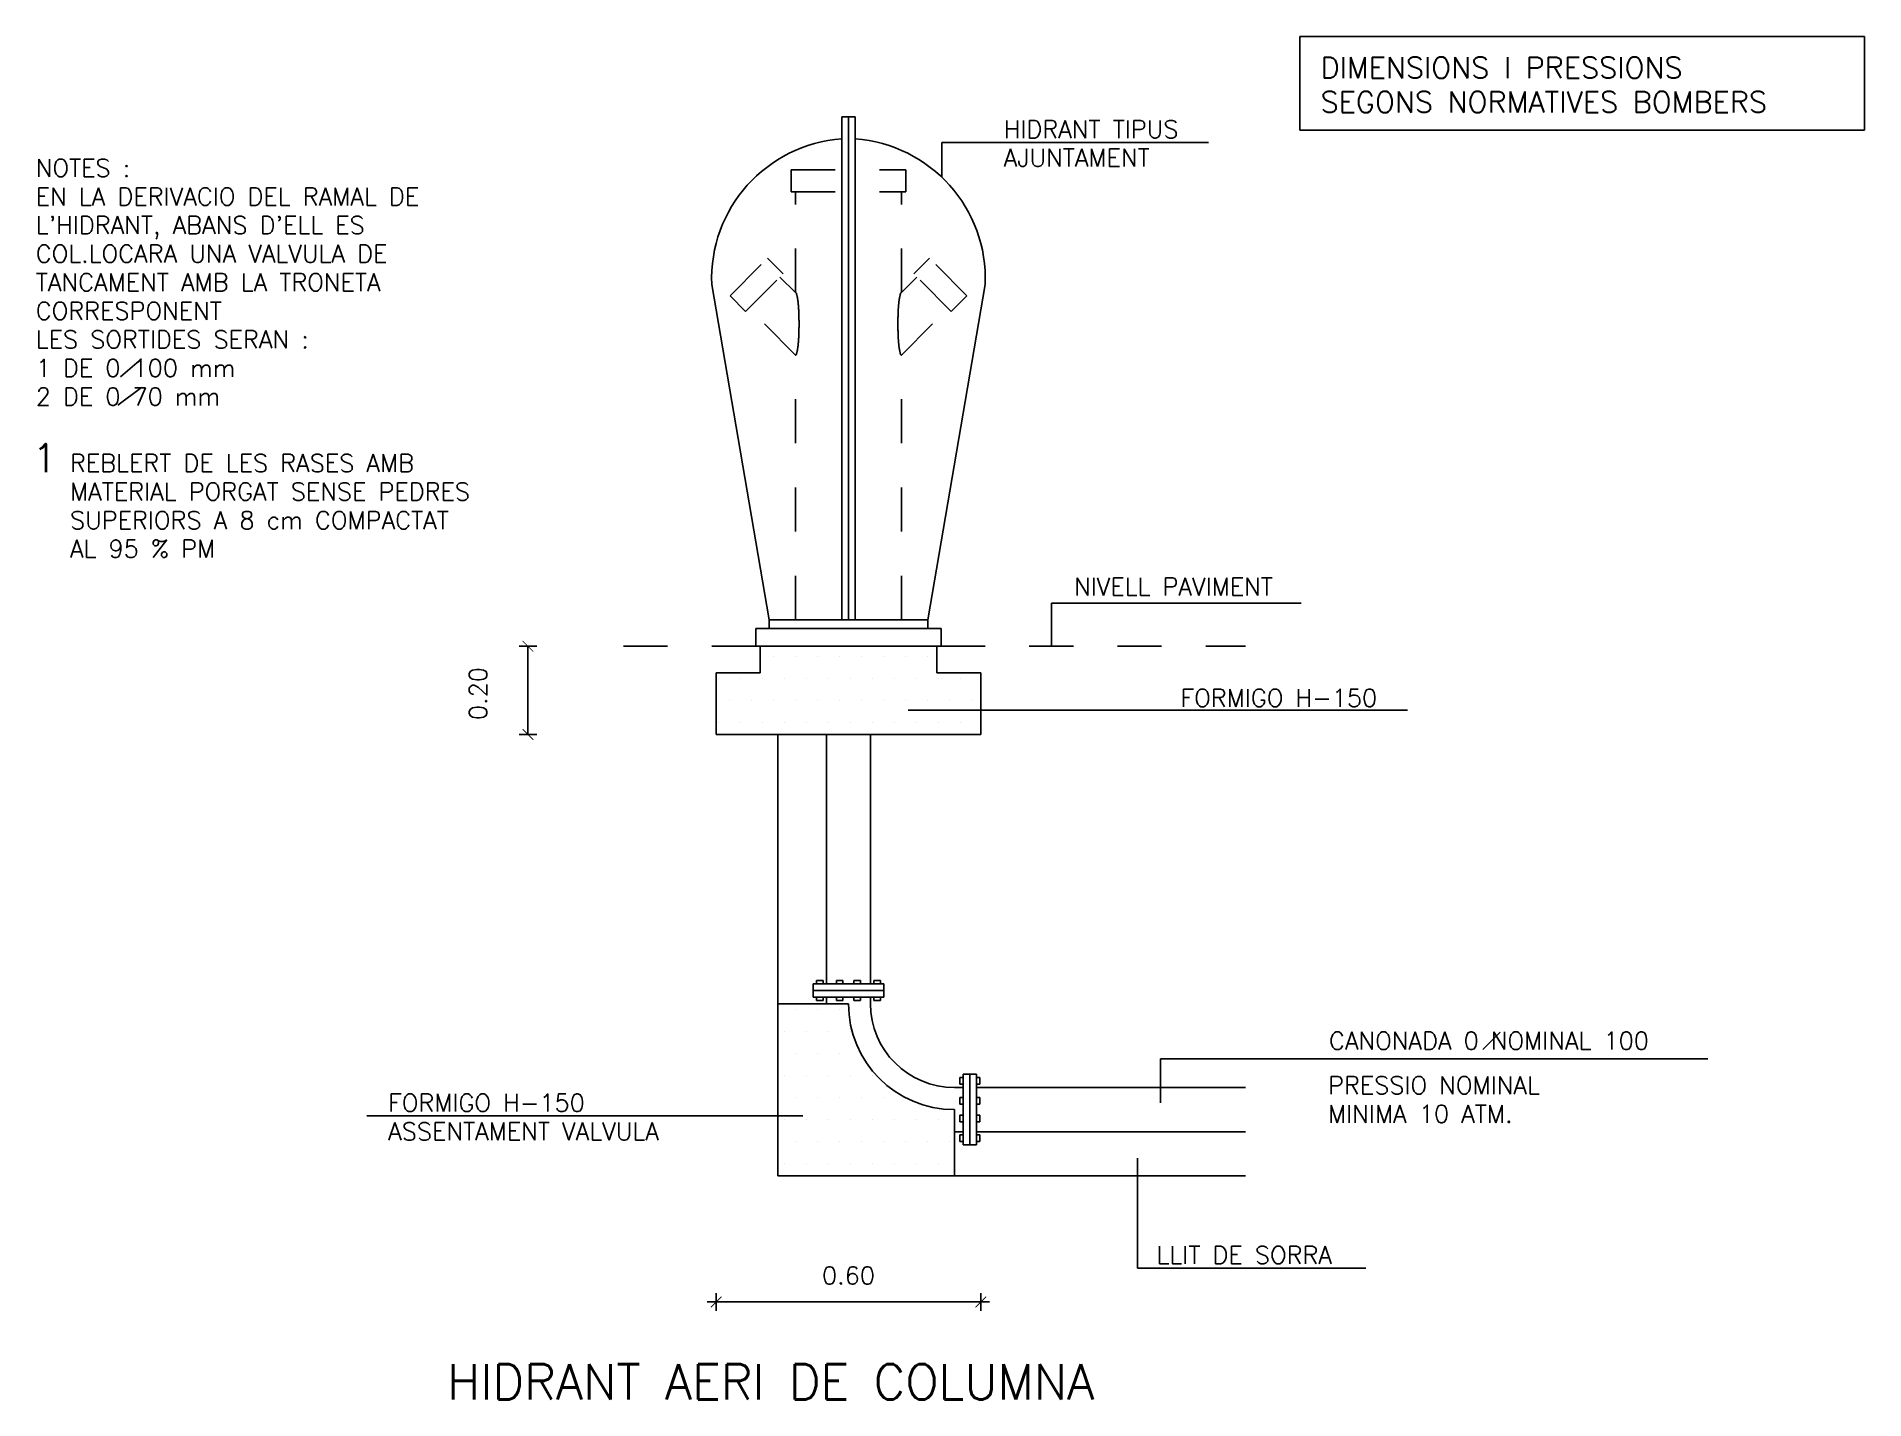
# Model space of a CAD drawing. Extents: x 0 to 4.14, y 0 to 3.08.
import ezdxf
from ezdxf.enums import TextEntityAlignment as Align

# ---------------------------------------------------------------- set-up
doc = ezdxf.new("R2010")
doc.units = 0
doc.header["$LTSCALE"] = 0.1
doc.linetypes.add('HIDDEN', pattern=[0.375, 0.25, -0.125])
doc.layers.get('0').update_dxf_attribs({"linetype": 'CONTINUOUS'})
doc.layers.get('DEFPOINTS').update_dxf_attribs({"color": 6, "linetype": 'CONTINUOUS'})
doc.styles.add('ROMANS', font='ROMANS.SHX')
doc.dimstyles.get("Standard").update_dxf_attribs({"dimtxt": 0.18, "dimasz": 0.18, "dimexe": 0.18, "dimexo": 0.0625, "dimgap": 0.09, "dimtad": 0, "dimtih": 1, "dimtoh": 1, "dimdec": 4, "dimzin": 0, "dimtxsty": 'STANDARD', "dimcen": 0.09, "dimazin": 3, "dimtfac": 1, "dimtdec": 4, "dimtofl": 0, "dimtmove": 0, "dimatfit": 3, "dimtolj": 1, "dimtzin": 0})

# ---------------------------------------------------------------- blocks, each defined once
blk = doc.blocks.new('COTA')
for p, q in [((0, 50), (0, -50)), ((0, 0), (50, 0))]:
    blk.add_line(p, q)
at = {"const_width": 5}
blk.add_lwpolyline([(-30, -30), (30, 30)], dxfattribs=at)
blk = doc.blocks.new('*D3')
at = {"color": 0, "linetype": 'BYBLOCK'}
blk.add_line((-862.3311, 458.8049), (-861.7319, 458.8049), dxfattribs=at)
at = {"layer": 'DEFPOINTS', "color": 0, "linetype": 'BYBLOCK'}
for p in [(-862.3315, 460.0908), (-861.7315, 460.0908), (-861.7315, 458.8049)]:
    blk.add_point(p, dxfattribs=at)
at = {"color": 0, "linetype": 'BYBLOCK', "xscale": 0.0004, "yscale": 0.0004, "zscale": 0.0004, "rotation": 180}
blk.add_blockref('COTA', (-862.3315, 458.8049), dxfattribs=at)
at = {"color": 0, "linetype": 'BYBLOCK', "xscale": 0.0004, "yscale": 0.0004, "zscale": 0.0004}
blk.add_blockref('COTA', (-861.7315, 458.8049), dxfattribs=at)
at = {"color": 0, "linetype": 'BYBLOCK', "style": 'ROMANS'}
blk.add_text('0.60', height=0.04, dxfattribs=at).set_placement((-862.0315, 458.8449), align=Align.CENTER)
blk = doc.blocks.new('*X2')
at = {"color": 0}
for p, q in [((5825, 10050), (5825, 10050)), ((5875, 10050), (5875, 10050)), ((5925, 10050), (5925, 10050)), ((5800, 10000), (5800, 10000)), ((5850, 10000), (5850, 10000)), ((5900, 10000), (5900, 10000)), ((5950, 10000), (5950, 10000)), ((5825, 9950), (5825, 9950)), ((5875, 9950), (5875, 9950)), ((5925, 9950), (5925, 9950)), ((5800, 9900), (5800, 9900)), ((5850, 9900), (5850, 9900)), ((5900, 9900), (5900, 9900)), ((5950, 9900), (5950, 9900)), ((6000, 9900), (6000, 9900)), ((5825, 9850), (5825, 9850)), ((5875, 9850), (5875, 9850)), ((5925, 9850), (5925, 9850)), ((5975, 9850), (5975, 9850)), ((6025, 9850), (6025, 9850)), ((5800, 9800), (5800, 9800)), ((5850, 9800), (5850, 9800)), ((5900, 9800), (5900, 9800)), ((5950, 9800), (5950, 9800)), ((6000, 9800), (6000, 9800)), ((6050, 9800), (6050, 9800)), ((6100, 9800), (6100, 9800)), ((6150, 9800), (6150, 9800)), ((5825, 9750), (5825, 9750)), ((5875, 9750), (5875, 9750)), ((5925, 9750), (5925, 9750)), ((5975, 9750), (5975, 9750)), ((6025, 9750), (6025, 9750)), ((6075, 9750), (6075, 9750)), ((6125, 9750), (6125, 9750)), ((6175, 9750), (6175, 9750)), ((5800, 9700), (5800, 9700)), ((5850, 9700), (5850, 9700)), ((5900, 9700), (5900, 9700)), ((5950, 9700), (5950, 9700)), ((6000, 9700), (6000, 9700)), ((6050, 9700), (6050, 9700)), ((6100, 9700), (6100, 9700)), ((6150, 9700), (6150, 9700))]:
    blk.add_line(p, q, dxfattribs=at)
blk = doc.blocks.new('*X1')
at = {"color": 0}
for p, q in [((5775, 10850), (5775, 10850)), ((5825, 10850), (5825, 10850)), ((5875, 10850), (5875, 10850)), ((5925, 10850), (5925, 10850)), ((5975, 10850), (5975, 10850)), ((6025, 10850), (6025, 10850)), ((6075, 10850), (6075, 10850)), ((6125, 10850), (6125, 10850)), ((5650, 10800), (5650, 10800)), ((5700, 10800), (5700, 10800)), ((5750, 10800), (5750, 10800)), ((5800, 10800), (5800, 10800)), ((5850, 10800), (5850, 10800)), ((5900, 10800), (5900, 10800)), ((5950, 10800), (5950, 10800)), ((6000, 10800), (6000, 10800)), ((6050, 10800), (6050, 10800)), ((6100, 10800), (6100, 10800)), ((6150, 10800), (6150, 10800)), ((6200, 10800), (6200, 10800)), ((5675, 10750), (5675, 10750)), ((5725, 10750), (5725, 10750)), ((5775, 10750), (5775, 10750)), ((5825, 10750), (5825, 10750)), ((5875, 10750), (5875, 10750)), ((5925, 10750), (5925, 10750)), ((5975, 10750), (5975, 10750)), ((6025, 10750), (6025, 10750)), ((6075, 10750), (6075, 10750)), ((6125, 10750), (6125, 10750)), ((6175, 10750), (6175, 10750)), ((6225, 10750), (6225, 10750)), ((5650, 10700), (5650, 10700)), ((5700, 10700), (5700, 10700)), ((5750, 10700), (5750, 10700)), ((5800, 10700), (5800, 10700)), ((5850, 10700), (5850, 10700)), ((5900, 10700), (5900, 10700)), ((5950, 10700), (5950, 10700)), ((6000, 10700), (6000, 10700)), ((6050, 10700), (6050, 10700)), ((6100, 10700), (6100, 10700)), ((6150, 10700), (6150, 10700)), ((6200, 10700), (6200, 10700))]:
    blk.add_line(p, q, dxfattribs=at)

msp = doc.modelspace()

# ---------------------------------------------------------------- linework, layer by layer
for p, q in [((2.85974, 3.08479), (4.13975, 3.08479)), ((2.85974, 2.87279), (2.85974, 3.08479)), ((4.13975, 3.08479), (4.13975, 2.87279)), ((1.82162, 1.76305), (1.82162, 2.90305)), ((1.82162, 2.90305), (1.85162, 2.90305)), ((1.83662, 1.76305), (1.83662, 2.90305)), ((1.85162, 1.76305), (1.85162, 2.90305)), ((4.13975, 2.87279), (2.85974, 2.87279)), ((2.04793, 2.84448), (2.04793, 2.76629)), ((2.65277, 2.84448), (2.04793, 2.84448)), ((1.52662, 2.52305), (1.65662, 1.76305)), ((2.14662, 2.52305), (2.01662, 1.76305)), ((0.23365, 2.3543), (0.18622, 2.31403)), ((0.23365, 2.28959), (0.18048, 2.24933)), ((2.29679, 1.80079), (2.29679, 1.70305)), ((2.86271, 1.80079), (2.29679, 1.80079)), ((1.62662, 1.74305), (1.62662, 1.70305)), ((1.62662, 1.74305), (2.04662, 1.74305)), ((1.65662, 1.76305), (1.65662, 1.74305)), ((1.65662, 1.76305), (2.01662, 1.76305)), ((2.01662, 1.76305), (2.01662, 1.74305)), ((2.04662, 1.74305), (2.04662, 1.70305)), ((1.10999, 1.70305), (1.10999, 1.50305)), ((1.62662, 1.70305), (2.04662, 1.70305)), ((1.63662, 1.70305), (1.63662, 1.64305)), ((2.03662, 1.70305), (2.03662, 1.64305)), ((1.63662, 1.64305), (1.53662, 1.64305)), ((1.53662, 1.64305), (1.53662, 1.50305)), ((2.13662, 1.64305), (2.03662, 1.64305)), ((2.13662, 1.64305), (2.13662, 1.50305)), ((3.1037, 1.55838), (1.97181, 1.55838)), ((2.13662, 1.50305), (1.53662, 1.50305)), ((1.67662, 1.50305), (1.67662, 0.50307)), ((1.78662, 1.50305), (1.78662, 0.93805)), ((1.88662, 1.50305), (1.88662, 0.93805)), ((1.91662, 0.93805), (1.75662, 0.93805)), ((1.75662, 0.93805), (1.75662, 0.90805)), ((1.91662, 0.92305), (1.75662, 0.92305)), ((1.76412, 0.94555), (1.76412, 0.93805)), ((1.77912, 0.94555), (1.76412, 0.94555)), ((1.77912, 0.94555), (1.77912, 0.93805)), ((1.80912, 0.94555), (1.80912, 0.93805)), ((1.82412, 0.94555), (1.80912, 0.94555)), ((1.82412, 0.94555), (1.82412, 0.93805)), ((1.84912, 0.94555), (1.84912, 0.93805)), ((1.86412, 0.94555), (1.84912, 0.94555)), ((1.86412, 0.94555), (1.86412, 0.93805)), ((1.89412, 0.94555), (1.89412, 0.93805)), ((1.90912, 0.94555), (1.89412, 0.94555)), ((1.90912, 0.94555), (1.90912, 0.93805)), ((1.91662, 0.93805), (1.91662, 0.90805)), ((1.83662, 0.89305), (1.67662, 0.89305)), ((1.91662, 0.90805), (1.75662, 0.90805)), ((1.76412, 0.90805), (1.76412, 0.90055)), ((1.77912, 0.90055), (1.76412, 0.90055)), ((1.77912, 0.90805), (1.77912, 0.90055)), ((1.78662, 0.90805), (1.78662, 0.89305)), ((1.80912, 0.90805), (1.80912, 0.90055)), ((1.82412, 0.90055), (1.80912, 0.90055)), ((1.82412, 0.90805), (1.82412, 0.90055)), ((1.84912, 0.90805), (1.84912, 0.90055)), ((1.86412, 0.90055), (1.84912, 0.90055)), ((1.86412, 0.90805), (1.86412, 0.90055)), ((1.88662, 0.90805), (1.88662, 0.89305)), ((1.89412, 0.90805), (1.89412, 0.90055)), ((1.90912, 0.90055), (1.89412, 0.90055)), ((1.90912, 0.90805), (1.90912, 0.90055)), ((3.31368, 0.82843), (3.27472, 0.78941)), ((2.54418, 0.66827), (2.54418, 0.7682)), ((2.54418, 0.7682), (3.7846, 0.7682)), ((2.08912, 0.71057), (2.08912, 0.72557)), ((2.08912, 0.72557), (2.09662, 0.72557)), ((2.08912, 0.71057), (2.09662, 0.71057)), ((2.09662, 0.73307), (2.12662, 0.73307)), ((2.09662, 0.62557), (2.09662, 0.73307)), ((2.11162, 0.57307), (2.11162, 0.73307)), ((2.12662, 0.62557), (2.12662, 0.73307)), ((2.12662, 0.72557), (2.13412, 0.72557)), ((2.12662, 0.71057), (2.13412, 0.71057)), ((2.13412, 0.71057), (2.13412, 0.72557)), ((2.07662, 0.70305), (2.09654, 0.70305)), ((2.08912, 0.66557), (2.08912, 0.68057)), ((2.08912, 0.68057), (2.09662, 0.68057)), ((2.08912, 0.66557), (2.09662, 0.66557)), ((2.12662, 0.70307), (2.73662, 0.70307)), ((2.12662, 0.68057), (2.13412, 0.68057)), ((2.12662, 0.66557), (2.13412, 0.66557)), ((2.13412, 0.66557), (2.13412, 0.68057)), ((0.74443, 0.63871), (1.7332, 0.63871)), ((2.07662, 0.65305), (2.07662, 0.50307)), ((2.08912, 0.62557), (2.08912, 0.64057)), ((2.08912, 0.64057), (2.09662, 0.64057)), ((2.08912, 0.62557), (2.09662, 0.62557)), ((2.09662, 0.59557), (2.09662, 0.62557)), ((2.12662, 0.64057), (2.13412, 0.64057)), ((2.12662, 0.62557), (2.13412, 0.62557)), ((2.12662, 0.59557), (2.12662, 0.62557)), ((2.13412, 0.62557), (2.13412, 0.64057)), ((2.07662, 0.60305), (2.09662, 0.60305)), ((2.08912, 0.58057), (2.08912, 0.59557)), ((2.08912, 0.59557), (2.09662, 0.59557)), ((2.08912, 0.58057), (2.09662, 0.58057)), ((2.09662, 0.57307), (2.09662, 0.59557)), ((2.12662, 0.60307), (2.73662, 0.60307)), ((2.12662, 0.59557), (2.13412, 0.59557)), ((2.12662, 0.57307), (2.12662, 0.59557)), ((2.12662, 0.58057), (2.13412, 0.58057)), ((2.13412, 0.58057), (2.13412, 0.59557)), ((2.09662, 0.57307), (2.12662, 0.57307)), ((2.49171, 0.29398), (2.49171, 0.54285)), ((1.67662, 0.50307), (2.07662, 0.50307)), ((2.07662, 0.50307), (2.73662, 0.50307)), ((3.0095, 0.29398), (2.49171, 0.29398))]:
    msp.add_line(p, q)
at = {"linetype": 'HIDDEN'}
for p, q in [((1.70662, 2.73305), (1.70662, 2.78305)), ((1.70662, 2.78305), (1.96662, 2.78305)), ((1.96662, 2.73305), (1.96662, 2.78305)), ((1.70662, 2.73305), (1.96662, 2.73305)), ((1.71662, 2.50447), (1.71662, 2.73305)), ((1.95662, 2.50447), (1.95662, 2.73305)), ((1.56813, 2.4974), (1.65298, 2.58225)), ((1.68834, 2.5469), (1.65298, 2.58225)), ((1.98491, 2.5469), (2.02026, 2.58225)), ((2.10512, 2.4974), (2.02026, 2.58225)), ((1.60349, 2.46204), (1.68834, 2.5469)), ((1.71662, 2.50447), (1.68127, 2.53983)), ((1.95662, 2.50447), (1.99198, 2.53983)), ((2.06976, 2.46204), (1.98491, 2.5469)), ((1.60349, 2.46204), (1.56813, 2.4974)), ((2.06976, 2.46204), (2.10512, 2.4974)), ((1.71662, 2.36305), (1.61056, 2.46911)), ((1.95662, 2.36305), (2.06269, 2.46911)), ((1.71662, 1.76305), (1.71662, 2.36305)), ((1.95662, 1.76305), (1.95662, 2.36305)), ((1.62662, 1.70305), (1.23662, 1.70305)), ((2.04662, 1.70305), (2.73662, 1.70305))]:
    msp.add_line(p, q, dxfattribs=at)
at = {"color": 0, "linetype": 'BYBLOCK'}
for p, q in [((1.10999, 1.70345), (1.10999, 1.70385)), ((1.10999, 1.50265), (1.10999, 1.50225))]:
    msp.add_line(p, q, dxfattribs=at)
at = {"linetype": 'HIDDEN'}
for points in [[(1.71662, 2.50447, -0.338768), (1.71857, 2.50298, -0.0381799), (1.72223, 2.48376, -0.0163073), (1.72387, 2.46301, -0.0115987), (1.72455, 2.43376, -0.0115987), (1.72387, 2.40451, -0.0163073), (1.72223, 2.38376, -0.0381799), (1.71857, 2.36454, -0.338768), (1.71662, 2.36305, -0.338768)], [(1.95662, 2.50447, 0.338768), (1.95468, 2.50298, 0.0381799), (1.95102, 2.48376, 0.0163073), (1.94938, 2.46301, 0.0115987), (1.9487, 2.43376, 0.0115987), (1.94938, 2.40451, 0.0163073), (1.95102, 2.38376, 0.0381799), (1.95468, 2.36454, 0.338768), (1.95662, 2.36305, 0.338768)]]:
    msp.add_lwpolyline(points, format="xyb", dxfattribs=at)
for centre, radius, start, end in [((1.84457, 2.53568), 0.3182, 94.13511, 182.27532), ((1.82868, 2.53568), 0.3182, 357.72468, 85.86489), ((2.07662, 0.89305), 0.24, 180, 270), ((2.07662, 0.89305), 0.19, 180, 270)]:
    msp.add_arc(centre, radius, start, end)
at = {"layer": 'DEFPOINTS', "color": 0, "linetype": 'BYBLOCK'}
for p in [(1.10999, 1.70305), (1.53662, 1.70305), (1.53662, 1.50305)]:
    msp.add_point(p, dxfattribs=at)

# ---------------------------------------------------------------- block references
at = {"color": 0, "linetype": 'BYBLOCK', "xscale": 0.0004, "yscale": 0.0004, "zscale": 0.0004}
for p, rotation in [((1.10999, 1.70305), 270), ((1.10999, 1.50305), 90)]:
    msp.add_blockref('COTA', p, dxfattribs=dict(at, rotation=rotation))
at = {"xscale": 0.001, "yscale": 0.001, "zscale": 0.001}
for name in ['*X1', '*X2']:
    msp.add_blockref(name, (-4.10868, -9.1698), dxfattribs=at)

# ---------------------------------------------------------------- texts
at = {"style": 'ROMANS'}
for s, height, p in [('DIMENSIONS I PRESSIONS ', 0.048, (2.90671, 2.9903)), ('SEGONS NORMATIVES BOMBERS', 0.048, (2.90671, 2.91259)), ('HIDRANT TIPUS ', 0.04, (2.18871, 2.85492)), ('AJUNTAMENT', 0.04, (2.18871, 2.79016)), ('NOTES :', 0.04, (-0.00561, 2.76704)), ('EN LA DERIVACIO DEL RAMAL DE', 0.04, (-0.00561, 2.70228)), ("L'HIDRANT, ABANS D'ELL ES ", 0.04, (-0.00561, 2.63751)), ('COL.LOCARA UNA VALVULA DE ', 0.04, (-0.00561, 2.57275)), ('TANCAMENT AMB LA TRONETA ', 0.04, (-0.00561, 2.50799)), ('CORRESPONENT', 0.04, (-0.00561, 2.44323)), ('LES SORTIDES SERAN :', 0.04, (-0.00561, 2.37847)), ('1 DE 0 100 mm', 0.04, (-0.00561, 2.3137)), ('2 DE 0 70 mm', 0.04, (-0.00561, 2.24894)), ('1', 0.064, (-0.01307, 2.09759)), ('REBLERT DE LES RASES AMB', 0.04, (0.07196, 2.09828)), ('MATERIAL PORGAT SENSE PEDRES', 0.04, (0.07196, 2.03352)), ('SUPERIORS A 8 cm COMPACTAT', 0.04, (0.07196, 1.96875)), ('AL 95 % PM', 0.04, (0.07196, 1.90399)), ('NIVELL PAVIMENT', 0.04, (2.3481, 1.8184)), ('FORMIGO H-150', 0.04, (2.58944, 1.56593)), ('CANONADA 0 NOMINAL 100', 0.04, (2.92607, 0.78907)), ('PRESSIO NOMINAL', 0.04, (2.92392, 0.68822)), ('FORMIGO H-150', 0.04, (0.79321, 0.64848)), ('MINIMA 10 ATM.', 0.04, (2.92392, 0.62346)), ('ASSENTAMENT VALVULA', 0.04, (0.79321, 0.58372)), ('LLIT DE SORRA', 0.04, (2.5351, 0.30358)), ('HIDRANT AERI DE COLUMNA', 0.08, (0.92662, -0.00372))]:
    msp.add_text(s, height=height, dxfattribs=at).set_placement(p)
at = {"color": 0, "linetype": 'BYBLOCK', "style": 'ROMANS'}
msp.add_text('0.20', height=0.04, rotation=90, dxfattribs=at).set_placement((1.01705, 1.59591), align=Align.CENTER)

# ---------------------------------------------------------------- dimensions: what is measured, and where the dimension line sits
dim = msp.add_linear_dim(base=(2.13662, 0.21714), p1=(1.53662, 1.50305), p2=(2.13662, 1.50305), text='0.60', dimstyle='Standard')
dim.commit()
dim.dimension.update_dxf_attribs({"geometry": '*D3', "text_midpoint": (1.83662, 0.25714), "insert": (863.86816, -458.58778)})

doc.saveas('drawing.dxf')
